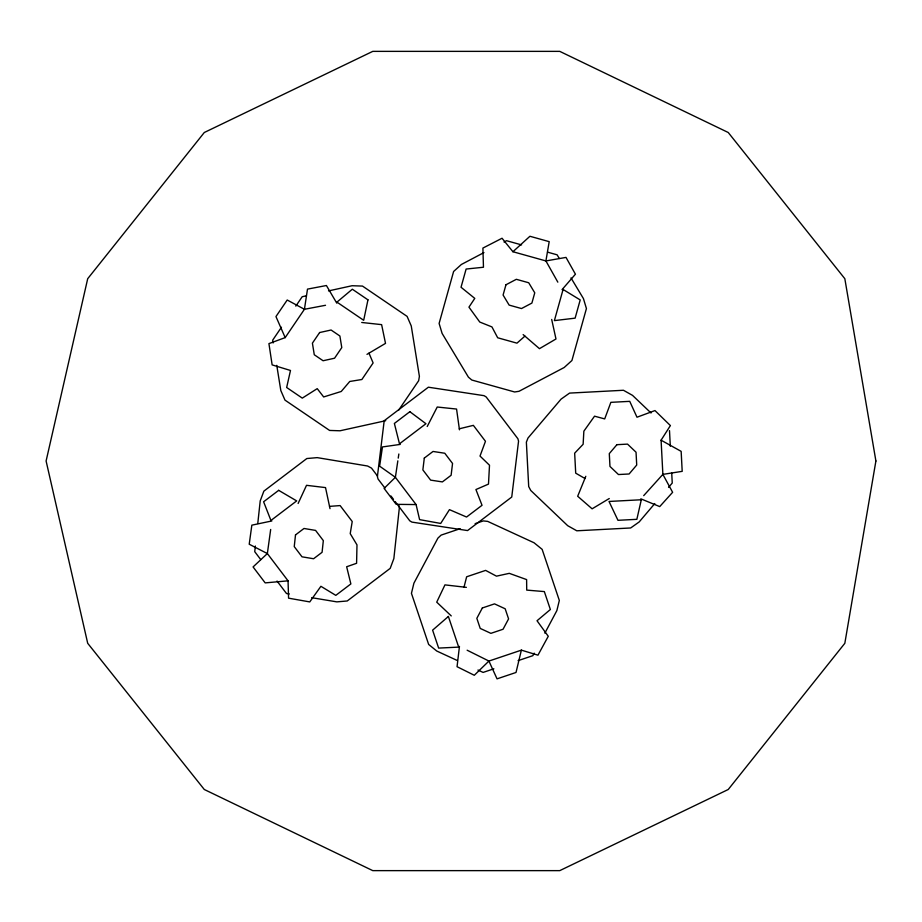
<?xml version="1.0" encoding="UTF-8"?>
<svg xmlns="http://www.w3.org/2000/svg" width="922" height="922" viewBox="0 0 922 922"><rect width="100%" height="100%" fill="white"/><g stroke="black" fill="none" stroke-linecap="round" stroke-linejoin="round"><path stroke-width="1.38" d="M255.348 546.031L254.737 551.679L260.742 559.585M257.78 523.477L260.211 500.911L263.865 491.138L306.83 458.534L317.226 457.635L367.601 466.013L371.485 468.099L377.559 476.098M459.456 646.391L457.058 666.698L474.288 675.273L488.925 661.062L521.379 650.137L537.964 655.173L548.267 636.284L537.03 620.748L550.365 609.511L544.337 591.59L526.716 590.103L526.612 579.592L509.29 573.346L496.474 576.158L485.617 570.395L466.647 576.78L464.031 587.083M270.676 529.47L267.357 553.569L253.077 566.938L265.179 582.888L288.056 580.837L288.574 598.171L309.757 601.916L320.902 586.3L335.815 595.358L350.867 583.926L346.649 566.753L356.584 563.296L356.987 544.89L350.222 533.642L352.227 521.518L340.126 505.579L329.523 506.374M397.831 460.85L395.388 477.308L384.105 488.406L396.206 504.346L416.087 504.576L419.602 519.628L440.704 523.442L449.452 509.647L466.555 517.035L482.033 505.291L475.925 489.547L488.487 484.108L489.501 465.23L480.016 456.056L485.468 441.304L473.366 425.365L459.317 428.788M398.235 458.119L398.846 454.004M521.379 650.137L516.02 672.472L497.05 678.857L488.925 661.062L467.143 650.217M585.804 476.294L577.679 496.255L592.108 508.817L609.269 498.525M298.117 503.47L306.519 485.318L325.524 487.6L330.018 508.667M427.22 426.506L437.235 407.017L456.563 409.057L459.456 429.813M534.195 653.168L532.858 655.669L518.072 660.648M544.867 633.137L556.865 610.595L559.331 600.464L542.136 549.339L534.034 542.758L487.669 521.379L483.278 520.918L475.118 523.661M640.825 498.825L659.726 506.593L672.622 492.302L662.872 474.381L661.086 440.197L670.398 425.572L654.977 410.567L636.987 417.217L629.738 401.347L610.871 402.338L604.694 418.911L594.54 416.179L583.857 431.185L583.13 444.277L574.66 453.186L575.708 473.17L584.928 478.472M281.464 327.229L272.693 340.149L273.143 342.949M295.824 306.116L302.197 296.723L306.358 295.801M368.984 353.161L373.122 362.945L361.873 379.507L349.749 381.478L341.244 391.47L323.668 396.956L317.226 388.646L302.289 398.12L286.661 387.494L290.488 370.471L272.14 364.893L268.924 343.618L285.186 337.602L304.433 309.285L307.499 289.116L326.411 285.52L336.772 303.142M398.5 410.382L418.657 380.717L419.395 376.36L411.258 325.95L407.098 316.384L362.484 286.074L352.066 285.728L328.52 290.914M654.793 503.573L639.177 521.944L630.66 527.972L576.792 530.795L567.698 525.69L530.749 490.458L528.698 486.539L526.37 442.145L527.995 438.031L561.072 399.122L569.577 393.095L623.445 390.271L632.538 395.377L651.024 412.998M668.565 487.369L672.242 483.047L671.723 473.124M562.04 289.635L575.432 274.191L566.004 257.411L545.905 260.938L512.932 251.729L502.041 238.245L482.909 248.076L483.462 267.242L466.117 269.04L461.035 287.249L474.772 298.382L468.952 307.141L479.763 322.043L491.945 326.918L497.684 337.775L516.965 343.157L524.918 336.127M643.694 495.644L662.872 474.381L682.199 471.349L681.151 451.365L661.086 440.197M512.932 251.729L529.92 236.274L549.201 241.656L545.905 260.938L557.833 282.155M366.979 354.359L385.511 343.376L381.616 324.636L361.724 322.47M483.946 252.593L461.357 264.487L453.612 271.483L439.114 323.438L442.111 333.418L468.434 377.179L471.81 380.025L514.637 391.977L519.005 391.297L564.183 367.509L571.917 360.514L586.427 308.559L583.43 298.567L570.995 277.914M504.023 242.025L506.535 240.7L521.575 244.895M460.17 528.698L441.131 535.106L437.915 538.125L413.909 583.188L411.443 593.33L428.649 644.443L436.74 651.024L457.347 660.532M493.869 668.796L483.105 672.415L477.953 670.04M385.73 420.697L340.022 430.781L329.592 430.436L284.979 400.113L280.818 390.548L276.761 365.354M271.852 520.953L251.844 525.16L249.217 544.222L267.357 553.569L288.056 580.837M325.524 305.286L304.433 309.285L287.203 300.019L275.955 316.569L285.186 337.602M400.263 444.404L382.469 446.928L379.622 466.163L395.388 477.308L416.087 504.576M466.359 587.349L444.946 584.882L436.728 602.158L451.261 615.919M289.278 593.964L286.477 593.491L277.038 581.056M311.659 597.675L336.841 601.87L347.237 600.971L390.202 568.367L393.855 558.594L399.341 507.826L398.615 504.599M547.541 252.144L557.107 254.818L559.297 258.471M523.143 334.594L539.462 348.666L555.978 338.985L551.69 319.45M384.9 488.049L378.043 479.002L377.386 476.605L384.197 420.732L428.373 387.205L484.027 395.665L486.159 396.944L517.899 438.757L518.556 441.154L511.745 497.039L467.569 530.565L411.915 522.106L409.783 520.826L395.204 501.603M390.905 495.955L393.487 499.344M669.499 430.62L670.317 446.202M295.501 534.921L294.245 546.596L302.001 556.819L313.584 558.744L322.078 552.301L323.334 540.626L315.578 530.404L303.995 528.479L295.501 534.921M424.304 458.084L422.864 469.897L430.62 480.12L442.387 481.906L451.112 475.279L452.552 463.466L444.784 453.244L433.029 451.457L424.304 458.084M875.9 461L844.829 643.302L728.242 789.497L559.758 870.633L372.776 870.633L204.292 789.497L87.705 643.302L46.1 461L87.705 278.698L204.292 132.503L372.776 51.367L559.758 51.367L728.242 132.503L844.829 278.698L875.9 461M367.959 299.846L363.683 320.291L336.945 302.116L352.331 289.22L367.959 299.846M641.309 499.759L636.848 519.328L617.971 520.308L609.016 501.453L641.309 499.759M505.959 284.771L503.089 295.04L509.14 305.101L521.506 308.547L531.89 303.084L534.76 292.816L528.709 282.754L516.343 279.308L505.959 284.771M563.077 289.473L554.387 320.614L575.121 318.148L580.203 299.938L563.077 289.473M482.344 607.967L476.835 618.328L480.224 628.424L490.896 633.345L503.055 629.253L508.575 618.893L505.175 608.785L494.515 603.875L482.344 607.967M319.623 332.542L312.408 343.157L314.275 354.751L323.092 360.744L334.559 358.22L341.774 347.594L339.895 336.011L331.09 330.018L319.623 332.542M616.899 444.681L609.292 453.624L609.972 466.44L618.466 474.542L629.104 473.989L636.71 465.045L636.042 452.218L627.536 444.116L616.899 444.681M448.38 616.472L432.614 630.164L438.642 648.085L458.695 647.117L448.38 616.472M278.675 490.343L263.611 501.775L270.93 520.469L296.677 500.911L278.675 490.343M409.864 411.696L394.374 423.44L399.48 443.816L425.952 423.717L409.864 411.696"/></g></svg>
